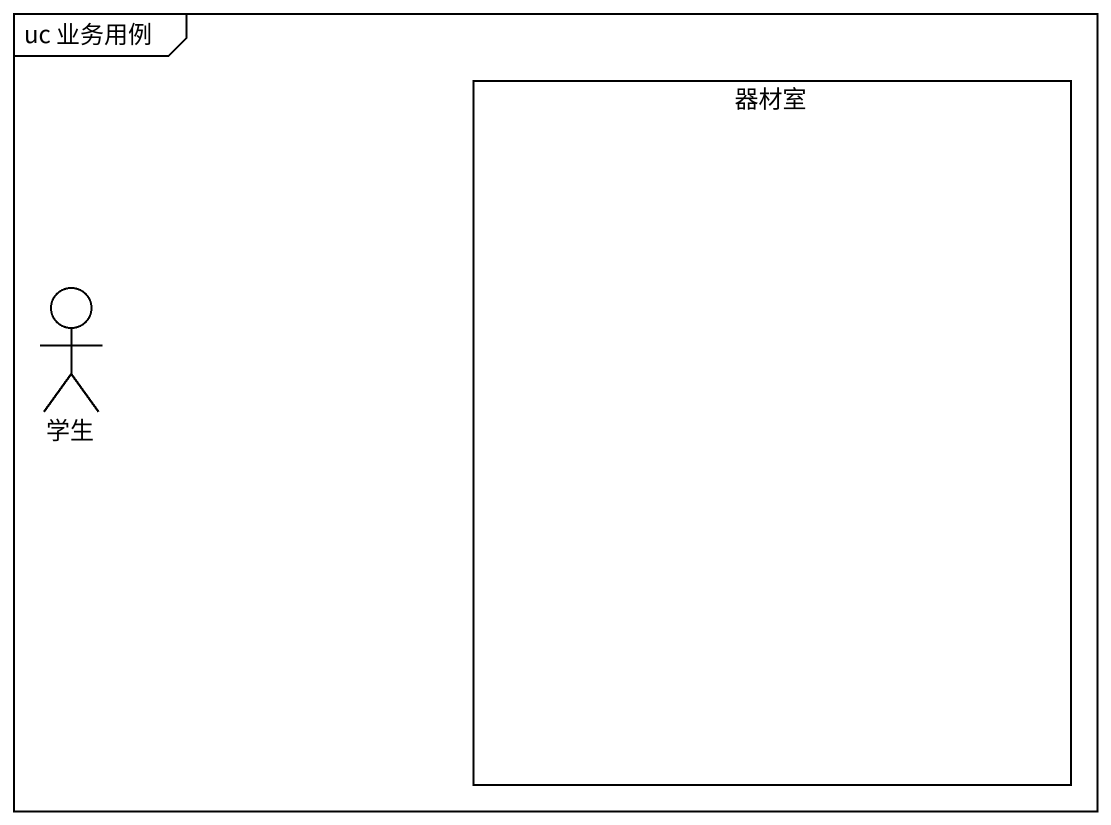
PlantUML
@startuml
mainframe uc 业务用例
rectangle 器材室
actor 学生
@enduml
